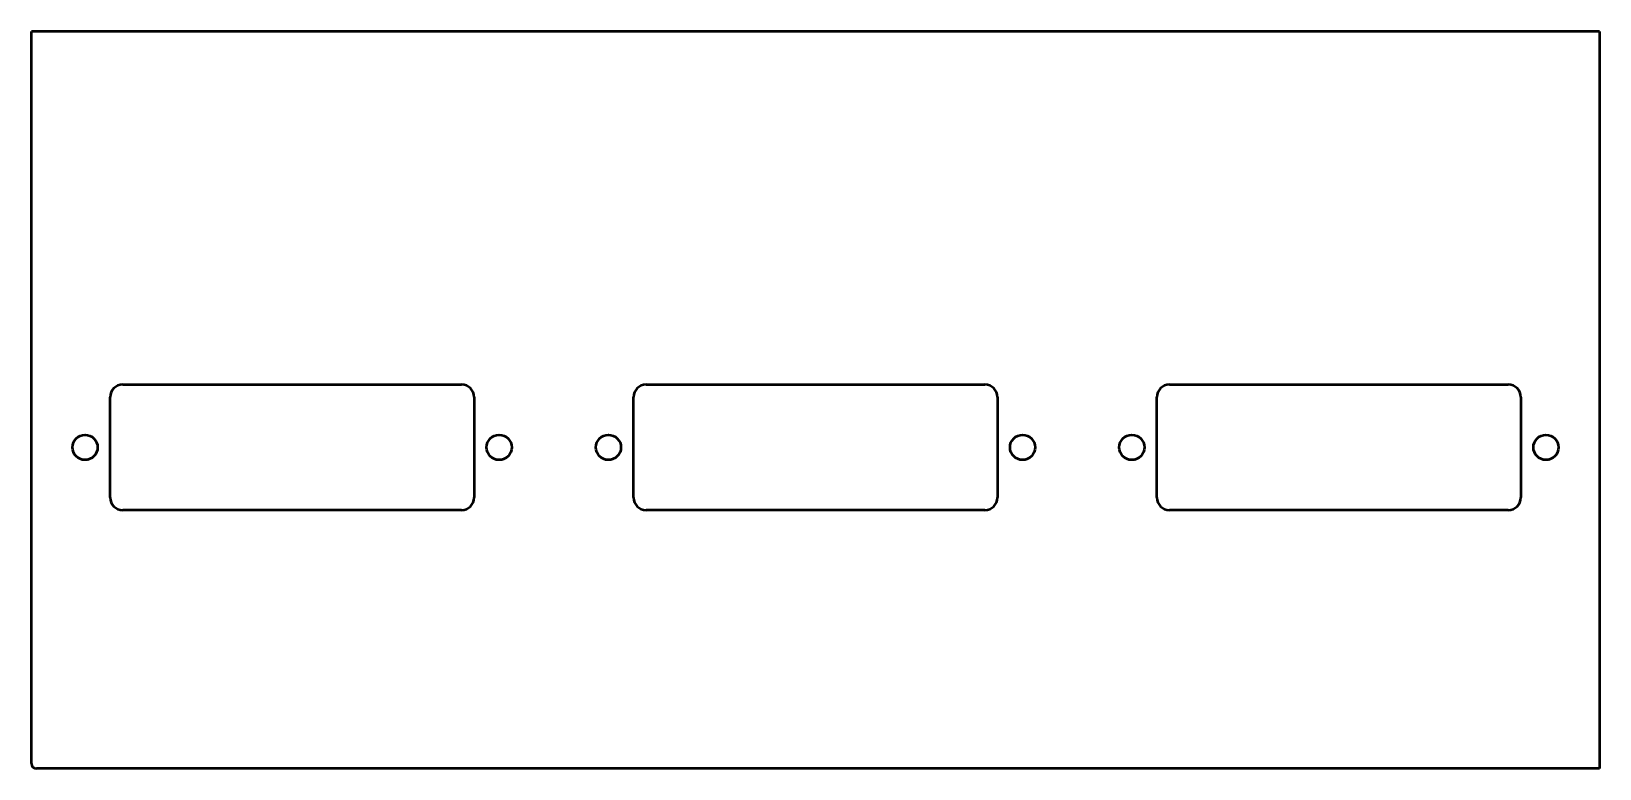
# Model space of a CAD drawing. Header units: millimetres. Extents: x -209 to 416, y 0 to 294.
import ezdxf

# ---------------------------------------------------------------- set-up
doc = ezdxf.new("R2010")
doc.units = ezdxf.units.MM
doc.layers.add('IV_INTERIOR_PROFILES', color=7, linetype='Continuous', lineweight=50)
doc.layers.add('IV_OUTER_PROFILE', color=7, linetype='Continuous', lineweight=50)

msp = doc.modelspace()

# ---------------------------------------------------------------- linework, layer by layer
at = {"layer": 'IV_INTERIOR_PROFILES'}
for p, q in [((-172.9, 153), (-37.9, 153)), ((35.64, 153), (170.64, 153)), ((244.18, 153), (379.18, 153)), ((-177.9, 108), (-177.9, 148)), ((-32.9, 148), (-32.9, 108)), ((30.64, 108), (30.64, 148)), ((175.64, 148), (175.64, 108)), ((239.18, 108), (239.18, 148)), ((384.18, 148), (384.18, 108)), ((-37.9, 103), (-172.9, 103)), ((170.64, 103), (35.64, 103)), ((379.18, 103), (244.18, 103))]:
    msp.add_line(p, q, dxfattribs=at)
for centre in [(-187.9, 128), (-22.9, 128), (20.64, 128), (185.64, 128), (229.18, 128), (394.18, 128)]:
    msp.add_circle(centre, 5, dxfattribs=at)
for centre, start, end in [((-172.9, 148), 90, 180), ((-37.9, 148), 0, 90), ((35.64, 148), 90, 180), ((170.64, 148), 0, 90), ((244.18, 148), 90, 180), ((379.18, 148), 0, 90), ((-172.9, 108), 180, 270), ((-37.9, 108), 270, 0), ((35.64, 108), 180, 270), ((170.64, 108), 270, 0), ((244.18, 108), 180, 270), ((379.18, 108), 270, 0)]:
    msp.add_arc(centre, 5, start, end, dxfattribs=at)
at = {"layer": 'IV_OUTER_PROFILE'}
for p, q in [((415.58, 293.75), (-209.3, 293.75)), ((-209.3, 2), (-209.3, 293.75)), ((415.58, 293.75), (415.58, 0)), ((415.58, 0), (-207.3, 0))]:
    msp.add_line(p, q, dxfattribs=at)
msp.add_arc((-207.3, 2), 2, 180, 270, dxfattribs=at)

doc.saveas('drawing.dxf')
